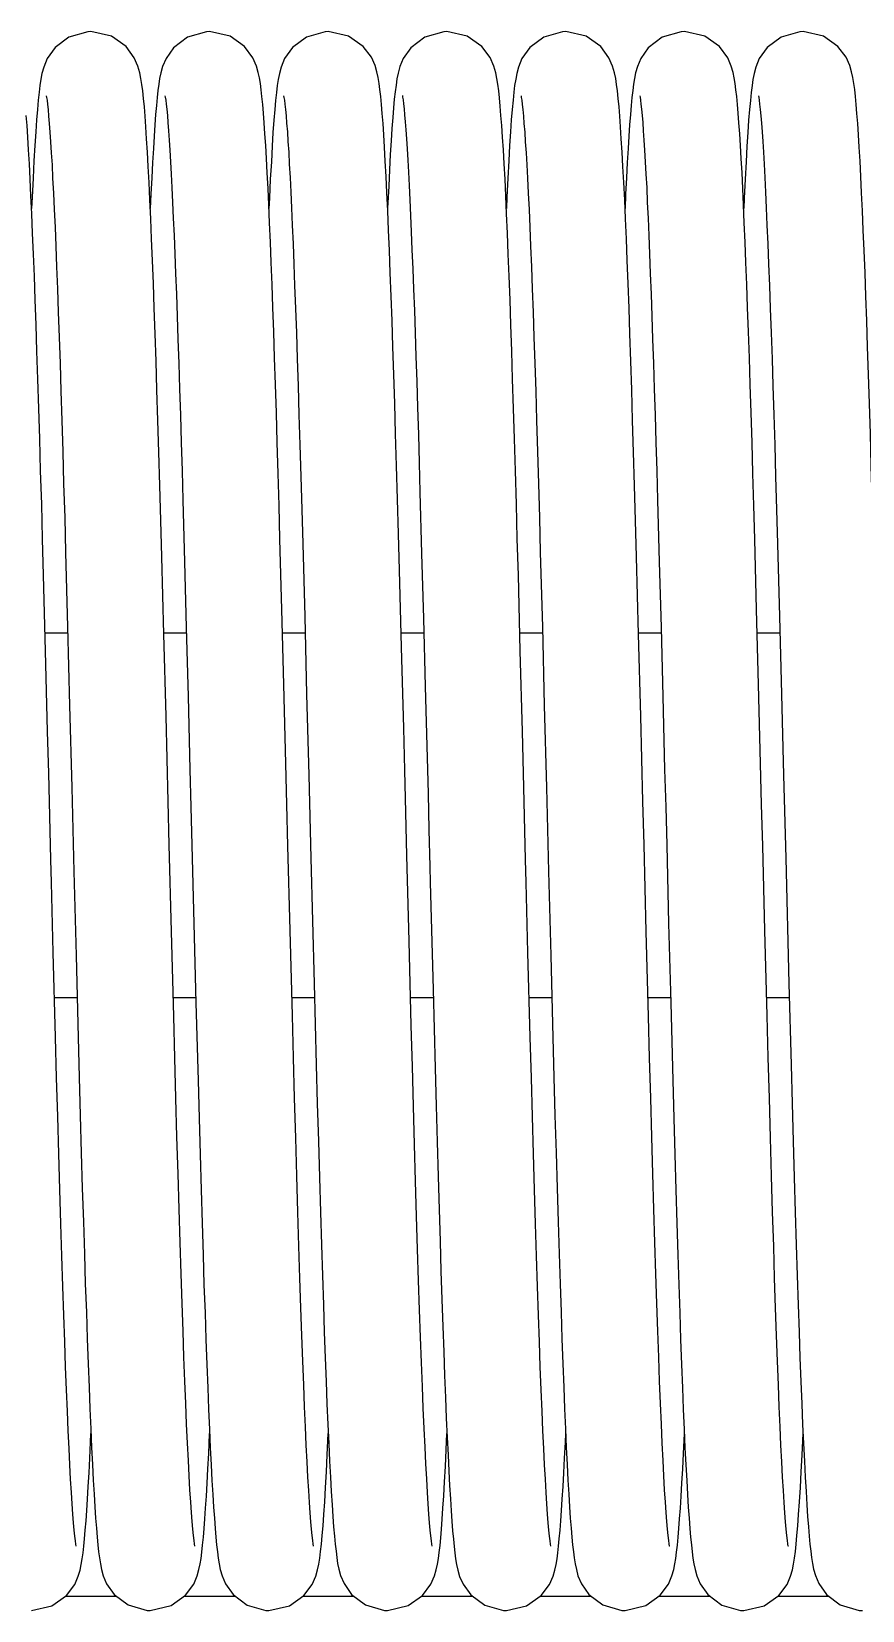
# Model space of a CAD drawing. Header units: millimetres. Extents: x 21899 to 38731, y -5425 to 3612.
# Drawn here: x 33610.3 to 33666.3, y -2765.4 to -2658.9 of the extents above; entities that cross this region are included whole.
import ezdxf

# ---------------------------------------------------------------- set-up
doc = ezdxf.new("R2010")
doc.units = ezdxf.units.MM

msp = doc.modelspace()

# ---------------------------------------------------------------- linework, layer by layer
at = {"color": 7, "linetype": 'Continuous'}
for p, q in [((33636.47, -2689.98), (33636.58, -2694.12)), ((33620.48, -2690.53), (33620.6, -2694.68)), ((33652.48, -2690.53), (33652.6, -2694.68)), ((33627.16, -2697.9), (33627.03, -2693.15)), ((33659.16, -2697.9), (33659.03, -2693.15)), ((33612.58, -2694.06), (33612.72, -2699.07)), ((33619.2, -2699.56), (33619.06, -2694.35)), ((33628.57, -2693.47), (33628.7, -2698.38)), ((33636.58, -2694.12), (33636.7, -2698.51)), ((33644.58, -2694.06), (33644.72, -2699.07)), ((33651.2, -2699.56), (33651.06, -2694.35)), ((33660.57, -2693.47), (33660.7, -2698.38)), ((33620.6, -2694.68), (33620.72, -2699.1)), ((33635.23, -2700.43), (33635.09, -2695.25)), ((33652.6, -2694.68), (33652.72, -2699.1)), ((33611.23, -2700.69), (33611.1, -2695.58)), ((33643.23, -2700.69), (33643.1, -2695.58)), ((33627.29, -2702.96), (33627.16, -2697.9)), ((33628.7, -2698.38), (33628.83, -2703.61)), ((33636.7, -2698.51), (33636.82, -2703.1)), ((33659.29, -2702.96), (33659.16, -2697.9)), ((33660.7, -2698.38), (33660.83, -2703.61)), ((33611.2, -2699.47), (33612.73, -2699.47)), ((33612.72, -2699.07), (33612.85, -2704.38)), ((33619.2, -2699.47), (33620.73, -2699.47)), ((33619.35, -2705.09), (33619.2, -2699.56)), ((33620.72, -2699.1), (33620.84, -2703.77)), ((33627.2, -2699.47), (33628.73, -2699.47)), ((33635.2, -2699.47), (33636.73, -2699.47)), ((33643.2, -2699.47), (33644.73, -2699.47)), ((33644.72, -2699.07), (33644.85, -2704.38)), ((33651.2, -2699.47), (33652.73, -2699.47)), ((33651.35, -2705.09), (33651.2, -2699.56)), ((33652.72, -2699.1), (33652.84, -2703.77)), ((33659.2, -2699.47), (33660.73, -2699.47)), ((33628.83, -2703.61), (33628.98, -2709.08)), ((33660.83, -2703.61), (33660.98, -2709.08)), ((33635.73, -2720.28), (33635.59, -2714.49)), ((33613.14, -2715.56), (33613.29, -2721.23)), ((33645.14, -2715.56), (33645.29, -2721.23)), ((33611.75, -2721.03), (33611.63, -2716.32)), ((33637.16, -2716.32), (33637.35, -2723.53)), ((33643.75, -2721.03), (33643.63, -2716.32)), ((33619.87, -2725.36), (33619.72, -2719.61)), ((33621.23, -2719.07), (33621.37, -2724.42)), ((33627.87, -2725.29), (33627.72, -2719.56)), ((33651.87, -2725.36), (33651.72, -2719.61)), ((33653.23, -2719.07), (33653.37, -2724.42)), ((33659.87, -2725.29), (33659.72, -2719.56)), ((33611.9, -2726.75), (33611.75, -2721.03)), ((33635.88, -2725.96), (33635.73, -2720.28)), ((33643.9, -2726.75), (33643.75, -2721.03)), ((33613.29, -2721.23), (33613.43, -2726.76)), ((33645.29, -2721.23), (33645.43, -2726.76)), ((33629.34, -2723.13), (33629.48, -2728.6)), ((33661.34, -2723.13), (33661.48, -2728.6)), ((33611.83, -2724.08), (33613.36, -2724.08)), ((33619.83, -2724.08), (33621.36, -2724.08)), ((33627.83, -2724.08), (33629.36, -2724.08)), ((33635.83, -2724.08), (33637.36, -2724.08)), ((33637.35, -2723.53), (33637.49, -2728.84)), ((33643.83, -2724.08), (33645.36, -2724.08)), ((33651.83, -2724.08), (33653.36, -2724.08)), ((33659.83, -2724.08), (33661.36, -2724.08)), ((33621.37, -2724.42), (33621.51, -2729.67)), ((33653.37, -2724.42), (33653.51, -2729.67)), ((33616.04, -2764.47), (33612.56, -2764.47)), ((33624.04, -2764.47), (33620.56, -2764.47)), ((33632.04, -2764.47), (33628.56, -2764.47)), ((33640.03, -2764.47), (33636.56, -2764.47)), ((33648.04, -2764.47), (33644.56, -2764.47)), ((33656.04, -2764.47), (33652.56, -2764.47)), ((33664.04, -2764.47), (33660.56, -2764.47))]:
    msp.add_line(p, q, dxfattribs=at)
for points in [[(33614.29, -2658.91), (33614.07, -2658.92), (33612.81, -2659.28), (33611.87, -2659.98), (33611.34, -2660.73), (33611.11, -2661.31), (33610.99, -2661.74), (33610.92, -2662.13), (33610.85, -2662.55), (33610.79, -2663.01), (33610.74, -2663.55), (33610.68, -2664.16), (33610.62, -2664.87)], [(33617.94, -2664.62), (33617.89, -2663.98), (33617.83, -2663.42), (33617.78, -2662.92), (33617.72, -2662.48), (33617.66, -2662.08), (33617.58, -2661.69), (33617.45, -2661.25), (33617.21, -2660.68), (33616.66, -2659.93), (33615.68, -2659.23), (33614.29, -2658.91)], [(33622.29, -2658.91), (33622.07, -2658.92), (33620.79, -2659.29), (33619.85, -2660), (33619.35, -2660.73), (33619.12, -2661.26), (33619, -2661.69), (33618.92, -2662.08), (33618.86, -2662.47), (33618.81, -2662.89), (33618.75, -2663.37), (33618.7, -2663.91), (33618.65, -2664.51), (33618.6, -2665.2)], [(33625.97, -2665.07), (33625.92, -2664.42), (33625.87, -2663.83), (33625.82, -2663.3), (33625.77, -2662.84), (33625.71, -2662.42), (33625.65, -2662.04), (33625.57, -2661.67), (33625.45, -2661.24), (33625.21, -2660.68), (33624.65, -2659.92), (33623.67, -2659.23), (33622.29, -2658.91)], [(33630.29, -2658.91), (33630.07, -2658.92), (33628.81, -2659.28), (33627.87, -2659.99), (33627.34, -2660.74), (33627.11, -2661.31), (33626.99, -2661.75), (33626.91, -2662.14), (33626.85, -2662.56), (33626.79, -2663.02), (33626.74, -2663.56), (33626.68, -2664.18), (33626.62, -2664.89)], [(33633.98, -2665.12), (33633.92, -2664.44), (33633.87, -2663.84), (33633.82, -2663.3), (33633.77, -2662.83), (33633.71, -2662.41), (33633.65, -2662.02), (33633.56, -2661.63), (33633.44, -2661.2), (33633.2, -2660.65), (33632.64, -2659.91), (33631.66, -2659.22), (33630.29, -2658.91)], [(33638.29, -2658.91), (33638.07, -2658.92), (33636.8, -2659.29), (33635.86, -2660), (33635.34, -2660.73), (33635.12, -2661.28), (33635, -2661.72), (33634.92, -2662.11), (33634.86, -2662.52), (33634.8, -2662.97), (33634.74, -2663.48), (33634.69, -2664.06), (33634.64, -2664.72)], [(33641.93, -2664.57), (33641.88, -2663.94), (33641.83, -2663.39), (33641.78, -2662.91), (33641.72, -2662.47), (33641.66, -2662.08), (33641.58, -2661.69), (33641.45, -2661.24), (33641.21, -2660.67), (33640.64, -2659.91), (33639.66, -2659.22), (33638.29, -2658.91)], [(33646.29, -2658.91), (33646.07, -2658.92), (33644.81, -2659.28), (33643.87, -2659.98), (33643.34, -2660.73), (33643.11, -2661.31), (33642.99, -2661.74), (33642.92, -2662.13), (33642.85, -2662.55), (33642.79, -2663.01), (33642.74, -2663.55), (33642.68, -2664.16), (33642.62, -2664.87)], [(33649.94, -2664.62), (33649.89, -2663.98), (33649.83, -2663.42), (33649.78, -2662.92), (33649.72, -2662.48), (33649.66, -2662.08), (33649.58, -2661.69), (33649.45, -2661.25), (33649.21, -2660.68), (33648.66, -2659.93), (33647.68, -2659.23), (33646.29, -2658.91)], [(33654.29, -2658.91), (33654.07, -2658.92), (33652.79, -2659.29), (33651.85, -2660), (33651.35, -2660.73), (33651.12, -2661.26), (33651, -2661.69), (33650.92, -2662.08), (33650.86, -2662.47), (33650.81, -2662.89), (33650.75, -2663.37), (33650.7, -2663.91), (33650.65, -2664.51), (33650.6, -2665.2)], [(33657.97, -2665.07), (33657.92, -2664.42), (33657.87, -2663.83), (33657.82, -2663.3), (33657.77, -2662.84), (33657.71, -2662.42), (33657.65, -2662.04), (33657.57, -2661.67), (33657.45, -2661.24), (33657.21, -2660.68), (33656.65, -2659.92), (33655.67, -2659.23), (33654.29, -2658.91)], [(33662.29, -2658.91), (33662.07, -2658.92), (33660.81, -2659.28), (33659.87, -2659.99), (33659.34, -2660.74), (33659.11, -2661.31), (33658.99, -2661.75), (33658.91, -2662.14), (33658.85, -2662.56), (33658.79, -2663.02), (33658.74, -2663.56), (33658.68, -2664.18), (33658.62, -2664.89)], [(33665.98, -2665.12), (33665.92, -2664.44), (33665.87, -2663.84), (33665.82, -2663.3), (33665.77, -2662.83), (33665.71, -2662.41), (33665.65, -2662.02), (33665.56, -2661.63), (33665.44, -2661.2), (33665.2, -2660.65), (33664.64, -2659.91), (33663.66, -2659.22), (33662.29, -2658.91)], [(33611.28, -2663.24), (33611.3, -2663.35), (33611.33, -2663.55), (33611.36, -2663.83), (33611.4, -2664.18), (33611.44, -2664.61), (33611.48, -2665.12), (33611.53, -2665.69), (33611.57, -2666.35), (33611.62, -2667.09), (33611.67, -2667.91), (33611.71, -2668.81), (33611.76, -2669.82), (33611.82, -2670.91), (33611.87, -2672.1), (33611.92, -2673.39), (33611.98, -2674.78), (33612.03, -2676.26), (33612.09, -2677.84), (33612.15, -2679.52), (33612.21, -2681.3), (33612.27, -2683.18), (33612.33, -2685.15), (33612.39, -2687.23), (33612.45, -2689.41), (33612.52, -2691.69), (33612.58, -2694.06)], [(33619.28, -2663.24), (33619.3, -2663.34), (33619.33, -2663.53), (33619.36, -2663.8), (33619.4, -2664.15), (33619.44, -2664.57), (33619.48, -2665.05), (33619.52, -2665.61), (33619.56, -2666.23), (33619.61, -2666.92), (33619.65, -2667.69), (33619.7, -2668.53), (33619.75, -2669.44), (33619.79, -2670.44), (33619.84, -2671.51), (33619.89, -2672.67), (33619.94, -2673.91), (33619.99, -2675.23), (33620.05, -2676.63), (33620.1, -2678.11), (33620.15, -2679.67), (33620.21, -2681.31), (33620.26, -2683.01), (33620.32, -2684.79), (33620.37, -2686.63), (33620.43, -2688.55), (33620.48, -2690.53)], [(33627.28, -2663.24), (33627.3, -2663.35), (33627.33, -2663.54), (33627.36, -2663.82), (33627.4, -2664.17), (33627.44, -2664.6), (33627.48, -2665.1), (33627.53, -2665.67), (33627.57, -2666.32), (33627.62, -2667.05), (33627.66, -2667.86), (33627.71, -2668.75), (33627.76, -2669.74), (33627.81, -2670.81), (33627.86, -2671.98), (33627.92, -2673.24), (33627.97, -2674.6), (33628.02, -2676.05), (33628.08, -2677.6), (33628.14, -2679.24), (33628.2, -2680.99), (33628.25, -2682.82), (33628.31, -2684.76), (33628.38, -2686.79), (33628.44, -2688.92), (33628.5, -2691.15), (33628.57, -2693.47)], [(33635.28, -2663.23), (33635.28, -2663.24), (33635.3, -2663.33), (33635.33, -2663.51), (33635.36, -2663.78), (33635.4, -2664.12), (33635.43, -2664.52), (33635.47, -2665), (33635.52, -2665.54), (33635.56, -2666.15), (33635.6, -2666.83), (33635.65, -2667.58), (33635.69, -2668.4), (33635.74, -2669.29), (33635.79, -2670.26), (33635.83, -2671.31), (33635.88, -2672.43), (33635.93, -2673.63), (33635.98, -2674.92), (33636.03, -2676.28), (33636.09, -2677.72), (33636.14, -2679.24), (33636.19, -2680.84), (33636.25, -2682.52), (33636.3, -2684.27), (33636.36, -2686.1), (33636.41, -2688.01), (33636.47, -2689.98)], [(33643.28, -2663.24), (33643.3, -2663.35), (33643.33, -2663.55), (33643.36, -2663.83), (33643.4, -2664.18), (33643.44, -2664.61), (33643.48, -2665.12), (33643.53, -2665.69), (33643.57, -2666.35), (33643.62, -2667.09), (33643.67, -2667.91), (33643.71, -2668.81), (33643.76, -2669.82), (33643.82, -2670.91), (33643.87, -2672.1), (33643.92, -2673.39), (33643.98, -2674.78), (33644.03, -2676.26), (33644.09, -2677.84), (33644.15, -2679.52), (33644.21, -2681.3), (33644.27, -2683.18), (33644.33, -2685.15), (33644.39, -2687.23), (33644.45, -2689.41), (33644.52, -2691.69), (33644.58, -2694.06)], [(33651.28, -2663.24), (33651.3, -2663.34), (33651.33, -2663.53), (33651.36, -2663.8), (33651.4, -2664.15), (33651.44, -2664.57), (33651.48, -2665.05), (33651.52, -2665.61), (33651.56, -2666.23), (33651.61, -2666.92), (33651.65, -2667.69), (33651.7, -2668.53), (33651.75, -2669.44), (33651.79, -2670.44), (33651.84, -2671.51), (33651.89, -2672.67), (33651.94, -2673.91), (33651.99, -2675.23), (33652.05, -2676.63), (33652.1, -2678.11), (33652.15, -2679.67), (33652.21, -2681.31), (33652.26, -2683.01), (33652.32, -2684.79), (33652.37, -2686.63), (33652.43, -2688.55), (33652.48, -2690.53)], [(33659.28, -2663.24), (33659.3, -2663.35), (33659.33, -2663.54), (33659.36, -2663.82), (33659.4, -2664.17), (33659.44, -2664.6), (33659.48, -2665.1), (33659.53, -2665.67), (33659.57, -2666.32), (33659.62, -2667.05), (33659.66, -2667.86), (33659.71, -2668.75), (33659.76, -2669.74), (33659.81, -2670.81), (33659.86, -2671.98), (33659.92, -2673.24), (33659.97, -2674.6), (33660.02, -2676.05), (33660.08, -2677.6), (33660.14, -2679.24), (33660.2, -2680.99), (33660.25, -2682.82), (33660.31, -2684.76), (33660.38, -2686.79), (33660.44, -2688.92), (33660.5, -2691.15), (33660.57, -2693.47)], [(33611.1, -2695.58), (33611.03, -2693.14), (33610.97, -2690.8), (33610.9, -2688.55), (33610.84, -2686.39), (33610.78, -2684.33), (33610.71, -2682.35), (33610.65, -2680.48), (33610.59, -2678.7), (33610.54, -2677.01), (33610.48, -2675.42), (33610.42, -2673.92), (33610.36, -2672.52), (33610.31, -2671.21), (33610.25, -2670), (33610.2, -2668.87), (33610.14, -2667.84), (33610.09, -2666.9), (33610.04, -2666.04), (33609.99, -2665.26), (33609.93, -2664.57)], [(33619.06, -2694.35), (33619, -2691.89), (33618.93, -2689.54), (33618.86, -2687.29), (33618.8, -2685.14), (33618.74, -2683.09), (33618.68, -2681.15), (33618.62, -2679.3), (33618.56, -2677.56), (33618.5, -2675.91), (33618.44, -2674.36), (33618.38, -2672.9), (33618.32, -2671.54), (33618.27, -2670.27), (33618.21, -2669.1), (33618.15, -2668.02), (33618.1, -2667.04), (33618.04, -2666.15), (33617.99, -2665.34), (33617.94, -2664.62)], [(33643.1, -2695.58), (33643.03, -2693.14), (33642.97, -2690.8), (33642.9, -2688.55), (33642.84, -2686.39), (33642.78, -2684.33), (33642.71, -2682.35), (33642.65, -2680.48), (33642.59, -2678.7), (33642.54, -2677.01), (33642.48, -2675.42), (33642.42, -2673.92), (33642.36, -2672.52), (33642.31, -2671.21), (33642.25, -2670), (33642.2, -2668.87), (33642.14, -2667.84), (33642.09, -2666.9), (33642.04, -2666.04), (33641.99, -2665.26), (33641.93, -2664.57)], [(33651.06, -2694.35), (33651, -2691.89), (33650.93, -2689.54), (33650.86, -2687.29), (33650.8, -2685.14), (33650.74, -2683.09), (33650.68, -2681.15), (33650.62, -2679.3), (33650.56, -2677.56), (33650.5, -2675.91), (33650.44, -2674.36), (33650.38, -2672.9), (33650.32, -2671.54), (33650.27, -2670.27), (33650.21, -2669.1), (33650.15, -2668.02), (33650.1, -2667.04), (33650.04, -2666.15), (33649.99, -2665.34), (33649.94, -2664.62)], [(33610.62, -2664.87), (33610.57, -2665.68), (33610.51, -2666.6), (33610.45, -2667.64), (33610.39, -2668.8), (33610.32, -2670.08), (33610.29, -2670.84)], [(33618.6, -2665.2), (33618.55, -2665.96), (33618.5, -2666.81), (33618.44, -2667.75), (33618.39, -2668.77), (33618.33, -2669.89), (33618.29, -2670.84)], [(33627.03, -2693.15), (33626.97, -2690.89), (33626.91, -2688.72), (33626.85, -2686.63), (33626.79, -2684.64), (33626.73, -2682.73), (33626.67, -2680.91), (33626.61, -2679.17), (33626.55, -2677.53), (33626.5, -2675.97), (33626.44, -2674.5), (33626.39, -2673.12), (33626.33, -2671.82), (33626.28, -2670.61), (33626.23, -2669.49), (33626.18, -2668.44), (33626.12, -2667.48), (33626.07, -2666.6), (33626.02, -2665.8), (33625.97, -2665.07)], [(33626.62, -2664.89), (33626.56, -2665.71), (33626.51, -2666.64), (33626.45, -2667.69), (33626.38, -2668.86), (33626.32, -2670.15), (33626.29, -2670.84)], [(33635.09, -2695.25), (33635.02, -2692.8), (33634.96, -2690.46), (33634.89, -2688.21), (33634.83, -2686.05), (33634.77, -2684), (33634.7, -2682.05), (33634.64, -2680.19), (33634.59, -2678.43), (33634.53, -2676.75), (33634.47, -2675.18), (33634.41, -2673.69), (33634.35, -2672.3), (33634.3, -2671), (33634.24, -2669.79), (33634.19, -2668.68), (33634.13, -2667.65), (33634.08, -2666.72), (33634.03, -2665.88), (33633.98, -2665.12)], [(33634.64, -2664.72), (33634.58, -2665.46), (33634.53, -2666.29), (33634.47, -2667.21), (33634.42, -2668.23), (33634.36, -2669.35), (33634.29, -2670.83)], [(33642.62, -2664.87), (33642.57, -2665.68), (33642.51, -2666.6), (33642.45, -2667.64), (33642.39, -2668.8), (33642.32, -2670.08), (33642.29, -2670.84)], [(33650.6, -2665.2), (33650.55, -2665.96), (33650.5, -2666.81), (33650.44, -2667.75), (33650.39, -2668.77), (33650.33, -2669.89), (33650.29, -2670.84)], [(33659.03, -2693.15), (33658.97, -2690.89), (33658.91, -2688.72), (33658.85, -2686.63), (33658.79, -2684.64), (33658.73, -2682.73), (33658.67, -2680.91), (33658.61, -2679.17), (33658.55, -2677.53), (33658.5, -2675.97), (33658.44, -2674.5), (33658.39, -2673.12), (33658.33, -2671.82), (33658.28, -2670.61), (33658.23, -2669.49), (33658.18, -2668.44), (33658.12, -2667.48), (33658.07, -2666.6), (33658.02, -2665.8), (33657.97, -2665.07)], [(33658.62, -2664.89), (33658.56, -2665.71), (33658.51, -2666.64), (33658.45, -2667.69), (33658.38, -2668.86), (33658.32, -2670.15), (33658.29, -2670.84)], [(33667.09, -2695.25), (33667.02, -2692.8), (33666.96, -2690.46), (33666.89, -2688.21), (33666.83, -2686.05), (33666.77, -2684), (33666.7, -2682.05), (33666.64, -2680.19), (33666.59, -2678.43), (33666.53, -2676.75), (33666.47, -2675.18), (33666.41, -2673.69), (33666.35, -2672.3), (33666.3, -2671), (33666.24, -2669.79), (33666.19, -2668.68), (33666.13, -2667.65), (33666.08, -2666.72), (33666.03, -2665.88), (33665.98, -2665.12)], [(33611.45, -2708.94), (33611.37, -2706.12), (33611.23, -2700.69)], [(33635.59, -2714.49), (33635.51, -2711.6), (33635.44, -2708.74), (33635.37, -2705.91), (33635.23, -2700.43)], [(33643.45, -2708.94), (33643.37, -2706.12), (33643.23, -2700.69)], [(33627.72, -2719.56), (33627.57, -2713.84), (33627.5, -2711.04), (33627.43, -2708.29), (33627.29, -2702.96)], [(33659.72, -2719.56), (33659.57, -2713.84), (33659.5, -2711.04), (33659.43, -2708.29), (33659.29, -2702.96)], [(33620.84, -2703.77), (33620.96, -2708.68), (33621.03, -2711.21), (33621.1, -2713.79), (33621.23, -2719.07)], [(33636.82, -2703.1), (33637.01, -2710.3), (33637.07, -2712.76), (33637.13, -2715.24), (33637.16, -2716.32)], [(33652.84, -2703.77), (33652.96, -2708.68), (33653.03, -2711.21), (33653.1, -2713.79), (33653.23, -2719.07)], [(33612.85, -2704.38), (33613, -2709.91), (33613.07, -2712.73), (33613.14, -2715.56)], [(33619.72, -2719.61), (33619.57, -2713.76), (33619.49, -2710.84), (33619.35, -2705.09)], [(33644.85, -2704.38), (33645, -2709.91), (33645.07, -2712.73), (33645.14, -2715.56)], [(33651.72, -2719.61), (33651.57, -2713.76), (33651.49, -2710.84), (33651.35, -2705.09)], [(33611.63, -2716.32), (33611.59, -2714.75), (33611.45, -2708.94)], [(33628.98, -2709.08), (33629.12, -2714.68), (33629.34, -2723.13)], [(33643.63, -2716.32), (33643.59, -2714.75), (33643.45, -2708.94)], [(33660.98, -2709.08), (33661.12, -2714.68), (33661.34, -2723.13)], [(33629.3, -2761.08), (33629.29, -2761.07), (33629.27, -2760.93), (33629.24, -2760.69), (33629.2, -2760.36), (33629.16, -2759.94), (33629.11, -2759.43), (33629.07, -2758.83), (33629.02, -2758.13), (33628.97, -2757.32), (33628.91, -2756.42), (33628.86, -2755.4), (33628.8, -2754.27), (33628.75, -2753.03), (33628.69, -2751.68), (33628.63, -2750.2), (33628.57, -2748.6), (33628.51, -2746.87), (33628.44, -2745.01), (33628.37, -2743), (33628.31, -2740.84), (33628.24, -2738.54), (33628.16, -2736.1), (33628.09, -2733.53), (33628.02, -2730.87), (33627.94, -2728.11), (33627.87, -2725.29)], [(33661.3, -2761.08), (33661.29, -2761.07), (33661.27, -2760.93), (33661.24, -2760.69), (33661.2, -2760.36), (33661.16, -2759.94), (33661.11, -2759.43), (33661.07, -2758.83), (33661.02, -2758.13), (33660.97, -2757.32), (33660.91, -2756.42), (33660.86, -2755.4), (33660.8, -2754.27), (33660.75, -2753.03), (33660.69, -2751.68), (33660.63, -2750.2), (33660.57, -2748.6), (33660.51, -2746.87), (33660.44, -2745.01), (33660.37, -2743), (33660.31, -2740.84), (33660.24, -2738.54), (33660.16, -2736.1), (33660.09, -2733.53), (33660.02, -2730.87), (33659.94, -2728.11), (33659.87, -2725.29)], [(33621.3, -2761.08), (33621.29, -2761.07), (33621.27, -2760.93), (33621.24, -2760.69), (33621.2, -2760.35), (33621.16, -2759.93), (33621.11, -2759.42), (33621.07, -2758.81), (33621.02, -2758.1), (33620.96, -2757.28), (33620.91, -2756.34), (33620.86, -2755.29), (33620.8, -2754.13), (33620.74, -2752.85), (33620.68, -2751.46), (33620.62, -2749.95), (33620.56, -2748.33), (33620.5, -2746.58), (33620.43, -2744.71), (33620.37, -2742.72), (33620.3, -2740.6), (33620.23, -2738.35), (33620.16, -2735.97), (33620.09, -2733.47), (33620.02, -2730.86), (33619.94, -2728.15), (33619.87, -2725.36)], [(33637.3, -2761.08), (33637.29, -2761.07), (33637.27, -2760.94), (33637.24, -2760.71), (33637.2, -2760.39), (33637.16, -2759.99), (33637.12, -2759.5), (33637.07, -2758.92), (33637.03, -2758.23), (33636.97, -2757.45), (33636.92, -2756.54), (33636.87, -2755.53), (33636.81, -2754.39), (33636.75, -2753.14), (33636.69, -2751.78), (33636.63, -2750.3), (33636.57, -2748.7), (33636.51, -2746.98), (33636.44, -2745.13), (33636.38, -2743.15), (33636.31, -2741.05), (33636.24, -2738.82), (33636.17, -2736.46), (33636.1, -2733.99), (33636.03, -2731.4), (33635.96, -2728.72), (33635.88, -2725.96)], [(33653.3, -2761.08), (33653.29, -2761.07), (33653.27, -2760.93), (33653.24, -2760.69), (33653.2, -2760.35), (33653.16, -2759.93), (33653.11, -2759.42), (33653.07, -2758.81), (33653.02, -2758.1), (33652.96, -2757.28), (33652.91, -2756.34), (33652.86, -2755.29), (33652.8, -2754.13), (33652.74, -2752.85), (33652.68, -2751.46), (33652.62, -2749.95), (33652.56, -2748.33), (33652.5, -2746.58), (33652.43, -2744.71), (33652.37, -2742.72), (33652.3, -2740.6), (33652.23, -2738.35), (33652.16, -2735.97), (33652.09, -2733.47), (33652.02, -2730.86), (33651.94, -2728.15), (33651.87, -2725.36)], [(33613.29, -2761.07), (33613.3, -2761.08), (33613.3, -2761.07), (33613.27, -2760.95), (33613.24, -2760.72), (33613.21, -2760.4), (33613.16, -2759.99), (33613.12, -2759.5), (33613.07, -2758.91), (33613.03, -2758.23), (33612.98, -2757.45), (33612.92, -2756.57), (33612.87, -2755.59), (33612.82, -2754.5), (33612.76, -2753.3), (33612.7, -2751.98), (33612.64, -2750.54), (33612.58, -2748.98), (33612.52, -2747.29), (33612.46, -2745.49), (33612.39, -2743.56), (33612.33, -2741.5), (33612.26, -2739.33), (33612.19, -2737.03), (33612.12, -2734.62), (33612.05, -2732.1), (33611.98, -2729.48), (33611.9, -2726.75)], [(33613.43, -2726.76), (33613.5, -2729.44), (33613.57, -2732.04), (33613.64, -2734.54), (33613.71, -2736.93), (33613.78, -2739.2), (33613.85, -2741.35), (33613.91, -2743.38), (33613.98, -2745.3), (33614.04, -2747.1), (33614.1, -2748.78), (33614.16, -2750.35), (33614.22, -2751.81), (33614.28, -2753.17), (33614.33, -2754.42), (33614.39, -2755.57), (33614.44, -2756.62), (33614.5, -2757.57), (33614.55, -2758.43), (33614.6, -2759.19)], [(33645.29, -2761.07), (33645.3, -2761.08), (33645.3, -2761.07), (33645.27, -2760.95), (33645.24, -2760.72), (33645.21, -2760.4), (33645.16, -2759.99), (33645.12, -2759.5), (33645.07, -2758.91), (33645.03, -2758.23), (33644.98, -2757.45), (33644.92, -2756.57), (33644.87, -2755.59), (33644.82, -2754.5), (33644.76, -2753.3), (33644.7, -2751.98), (33644.64, -2750.54), (33644.58, -2748.98), (33644.52, -2747.29), (33644.46, -2745.49), (33644.39, -2743.56), (33644.33, -2741.5), (33644.26, -2739.33), (33644.19, -2737.03), (33644.12, -2734.62), (33644.05, -2732.1), (33643.98, -2729.48), (33643.9, -2726.75)], [(33645.43, -2726.76), (33645.5, -2729.44), (33645.57, -2732.04), (33645.64, -2734.54), (33645.71, -2736.93), (33645.78, -2739.2), (33645.85, -2741.35), (33645.91, -2743.38), (33645.98, -2745.3), (33646.04, -2747.1), (33646.1, -2748.78), (33646.16, -2750.35), (33646.22, -2751.81), (33646.28, -2753.17), (33646.33, -2754.42), (33646.39, -2755.57), (33646.44, -2756.62), (33646.5, -2757.57), (33646.55, -2758.43), (33646.6, -2759.19)], [(33629.48, -2728.6), (33629.55, -2731.23), (33629.62, -2733.77), (33629.69, -2736.21), (33629.76, -2738.54), (33629.83, -2740.75), (33629.89, -2742.83), (33629.96, -2744.8), (33630.02, -2746.64), (33630.08, -2748.37), (33630.14, -2749.98), (33630.2, -2751.48), (33630.26, -2752.87), (33630.32, -2754.16), (33630.38, -2755.34), (33630.43, -2756.42), (33630.49, -2757.4), (33630.54, -2758.29), (33630.6, -2759.08), (33630.65, -2759.78)], [(33637.49, -2728.84), (33637.56, -2731.37), (33637.62, -2733.8), (33637.69, -2736.14), (33637.76, -2738.37), (33637.82, -2740.5), (33637.88, -2742.53), (33637.95, -2744.45), (33638.01, -2746.27), (33638.07, -2747.97), (33638.13, -2749.57), (33638.19, -2751.06), (33638.24, -2752.45), (33638.3, -2753.74), (33638.36, -2754.92), (33638.41, -2756.01), (33638.47, -2756.99), (33638.52, -2757.88), (33638.57, -2758.69), (33638.62, -2759.4)], [(33661.48, -2728.6), (33661.55, -2731.23), (33661.62, -2733.77), (33661.69, -2736.21), (33661.76, -2738.54), (33661.83, -2740.75), (33661.89, -2742.83), (33661.96, -2744.8), (33662.02, -2746.64), (33662.08, -2748.37), (33662.14, -2749.98), (33662.2, -2751.48), (33662.26, -2752.87), (33662.32, -2754.16), (33662.38, -2755.34), (33662.43, -2756.42), (33662.49, -2757.4), (33662.54, -2758.29), (33662.6, -2759.08), (33662.65, -2759.78)], [(33621.51, -2729.67), (33621.58, -2732.21), (33621.65, -2734.67), (33621.72, -2737.04), (33621.78, -2739.29), (33621.85, -2741.42), (33621.91, -2743.44), (33621.98, -2745.35), (33622.04, -2747.14), (33622.1, -2748.82), (33622.16, -2750.39), (33622.22, -2751.84), (33622.28, -2753.2), (33622.33, -2754.45), (33622.39, -2755.59), (33622.45, -2756.64), (33622.5, -2757.59), (33622.55, -2758.44), (33622.61, -2759.2)], [(33653.51, -2729.67), (33653.58, -2732.21), (33653.65, -2734.67), (33653.72, -2737.04), (33653.78, -2739.29), (33653.85, -2741.42), (33653.91, -2743.44), (33653.98, -2745.35), (33654.04, -2747.14), (33654.1, -2748.82), (33654.16, -2750.39), (33654.22, -2751.84), (33654.28, -2753.2), (33654.33, -2754.45), (33654.39, -2755.59), (33654.45, -2756.64), (33654.5, -2757.59), (33654.55, -2758.44), (33654.61, -2759.2)], [(33613.96, -2759.38), (33614.01, -2758.68), (33614.06, -2757.9), (33614.11, -2757.06), (33614.16, -2756.14), (33614.21, -2755.14), (33614.27, -2754.06), (33614.29, -2753.49)], [(33621.97, -2759.24), (33622.02, -2758.51), (33622.07, -2757.71), (33622.13, -2756.82), (33622.18, -2755.87), (33622.23, -2754.83), (33622.29, -2753.49)], [(33629.94, -2759.7), (33629.99, -2758.94), (33630.05, -2758.08), (33630.11, -2757.13), (33630.17, -2756.07), (33630.22, -2754.91), (33630.29, -2753.49)], [(33637.97, -2759.26), (33638.02, -2758.51), (33638.08, -2757.68), (33638.13, -2756.75), (33638.18, -2755.71), (33638.24, -2754.57), (33638.29, -2753.49)], [(33645.96, -2759.38), (33646.01, -2758.68), (33646.06, -2757.9), (33646.11, -2757.06), (33646.16, -2756.14), (33646.21, -2755.14), (33646.27, -2754.06), (33646.29, -2753.49)], [(33653.97, -2759.24), (33654.02, -2758.51), (33654.07, -2757.71), (33654.13, -2756.82), (33654.18, -2755.87), (33654.23, -2754.83), (33654.29, -2753.49)], [(33661.94, -2759.7), (33661.99, -2758.94), (33662.05, -2758.08), (33662.11, -2757.13), (33662.17, -2756.07), (33662.22, -2754.91), (33662.29, -2753.49)], [(33610.29, -2765.41), (33611.66, -2765.1), (33612.64, -2764.41), (33613.2, -2763.67), (33613.44, -2763.11), (33613.57, -2762.69), (33613.64, -2762.32), (33613.71, -2761.94), (33613.76, -2761.54), (33613.81, -2761.09), (33613.86, -2760.58), (33613.91, -2760.01), (33613.96, -2759.38)], [(33614.6, -2759.19), (33614.66, -2759.87), (33614.71, -2760.47), (33614.76, -2760.99), (33614.81, -2761.46), (33614.86, -2761.87), (33614.93, -2762.26), (33615.01, -2762.65), (33615.12, -2763.07), (33615.35, -2763.61), (33615.86, -2764.33), (33616.8, -2765.04), (33618.07, -2765.41), (33618.29, -2765.41)], [(33618.29, -2765.41), (33619.69, -2765.09), (33620.67, -2764.39), (33621.22, -2763.64), (33621.45, -2763.08), (33621.57, -2762.66), (33621.65, -2762.28), (33621.71, -2761.9), (33621.77, -2761.48), (33621.82, -2761.01), (33621.87, -2760.48), (33621.92, -2759.89), (33621.97, -2759.24)], [(33622.61, -2759.2), (33622.66, -2759.88), (33622.71, -2760.48), (33622.76, -2761), (33622.81, -2761.47), (33622.87, -2761.88), (33622.93, -2762.27), (33623.01, -2762.65), (33623.13, -2763.08), (33623.36, -2763.62), (33623.88, -2764.35), (33624.81, -2765.05), (33626.08, -2765.41), (33626.29, -2765.41)], [(33634.29, -2765.41), (33635.67, -2765.09), (33636.65, -2764.4), (33637.21, -2763.65), (33637.45, -2763.09), (33637.57, -2762.67), (33637.65, -2762.3), (33637.71, -2761.92), (33637.77, -2761.51), (33637.82, -2761.04), (33637.87, -2760.52), (33637.92, -2759.93), (33637.97, -2759.26)], [(33638.62, -2759.4), (33638.67, -2760.04), (33638.72, -2760.6), (33638.77, -2761.1), (33638.82, -2761.54), (33638.87, -2761.94), (33638.94, -2762.32), (33639.02, -2762.7), (33639.14, -2763.12), (33639.37, -2763.65), (33639.89, -2764.37), (33640.83, -2765.06), (33642.1, -2765.41), (33642.29, -2765.41)], [(33642.29, -2765.41), (33643.66, -2765.1), (33644.64, -2764.41), (33645.2, -2763.67), (33645.44, -2763.11), (33645.57, -2762.69), (33645.64, -2762.32), (33645.71, -2761.94), (33645.76, -2761.54), (33645.81, -2761.09), (33645.86, -2760.58), (33645.91, -2760.01), (33645.96, -2759.38)], [(33646.6, -2759.19), (33646.66, -2759.87), (33646.71, -2760.47), (33646.76, -2760.99), (33646.81, -2761.46), (33646.86, -2761.87), (33646.93, -2762.26), (33647.01, -2762.65), (33647.12, -2763.07), (33647.35, -2763.61), (33647.86, -2764.33), (33648.8, -2765.04), (33650.07, -2765.41), (33650.29, -2765.41)], [(33650.29, -2765.41), (33651.69, -2765.09), (33652.67, -2764.39), (33653.22, -2763.64), (33653.45, -2763.08), (33653.57, -2762.66), (33653.65, -2762.28), (33653.71, -2761.9), (33653.77, -2761.48), (33653.82, -2761.01), (33653.87, -2760.48), (33653.92, -2759.89), (33653.97, -2759.24)], [(33654.61, -2759.2), (33654.66, -2759.88), (33654.71, -2760.48), (33654.76, -2761), (33654.81, -2761.47), (33654.87, -2761.88), (33654.93, -2762.27), (33655.01, -2762.65), (33655.13, -2763.08), (33655.36, -2763.62), (33655.88, -2764.35), (33656.81, -2765.05), (33658.08, -2765.41), (33658.29, -2765.41)], [(33626.29, -2765.41), (33627.67, -2765.1), (33628.65, -2764.4), (33629.21, -2763.66), (33629.45, -2763.1), (33629.57, -2762.67), (33629.65, -2762.29), (33629.71, -2761.89), (33629.77, -2761.45), (33629.83, -2760.94), (33629.88, -2760.36), (33629.94, -2759.7)], [(33630.65, -2759.78), (33630.7, -2760.4), (33630.75, -2760.94), (33630.81, -2761.42), (33630.86, -2761.85), (33630.92, -2762.24), (33631, -2762.62), (33631.12, -2763.05), (33631.35, -2763.6), (33631.86, -2764.34), (33632.8, -2765.04), (33634.07, -2765.41), (33634.29, -2765.41)], [(33658.29, -2765.41), (33659.67, -2765.1), (33660.65, -2764.4), (33661.21, -2763.66), (33661.45, -2763.1), (33661.57, -2762.67), (33661.65, -2762.29), (33661.71, -2761.89), (33661.77, -2761.45), (33661.83, -2760.94), (33661.88, -2760.36), (33661.94, -2759.7)], [(33662.65, -2759.78), (33662.7, -2760.4), (33662.75, -2760.94), (33662.81, -2761.42), (33662.86, -2761.85), (33662.92, -2762.24), (33663, -2762.62), (33663.12, -2763.05), (33663.35, -2763.6), (33663.86, -2764.34), (33664.8, -2765.04), (33666.07, -2765.41), (33666.29, -2765.41)]]:
    msp.add_lwpolyline(points, dxfattribs=at)

doc.saveas('drawing.dxf')
